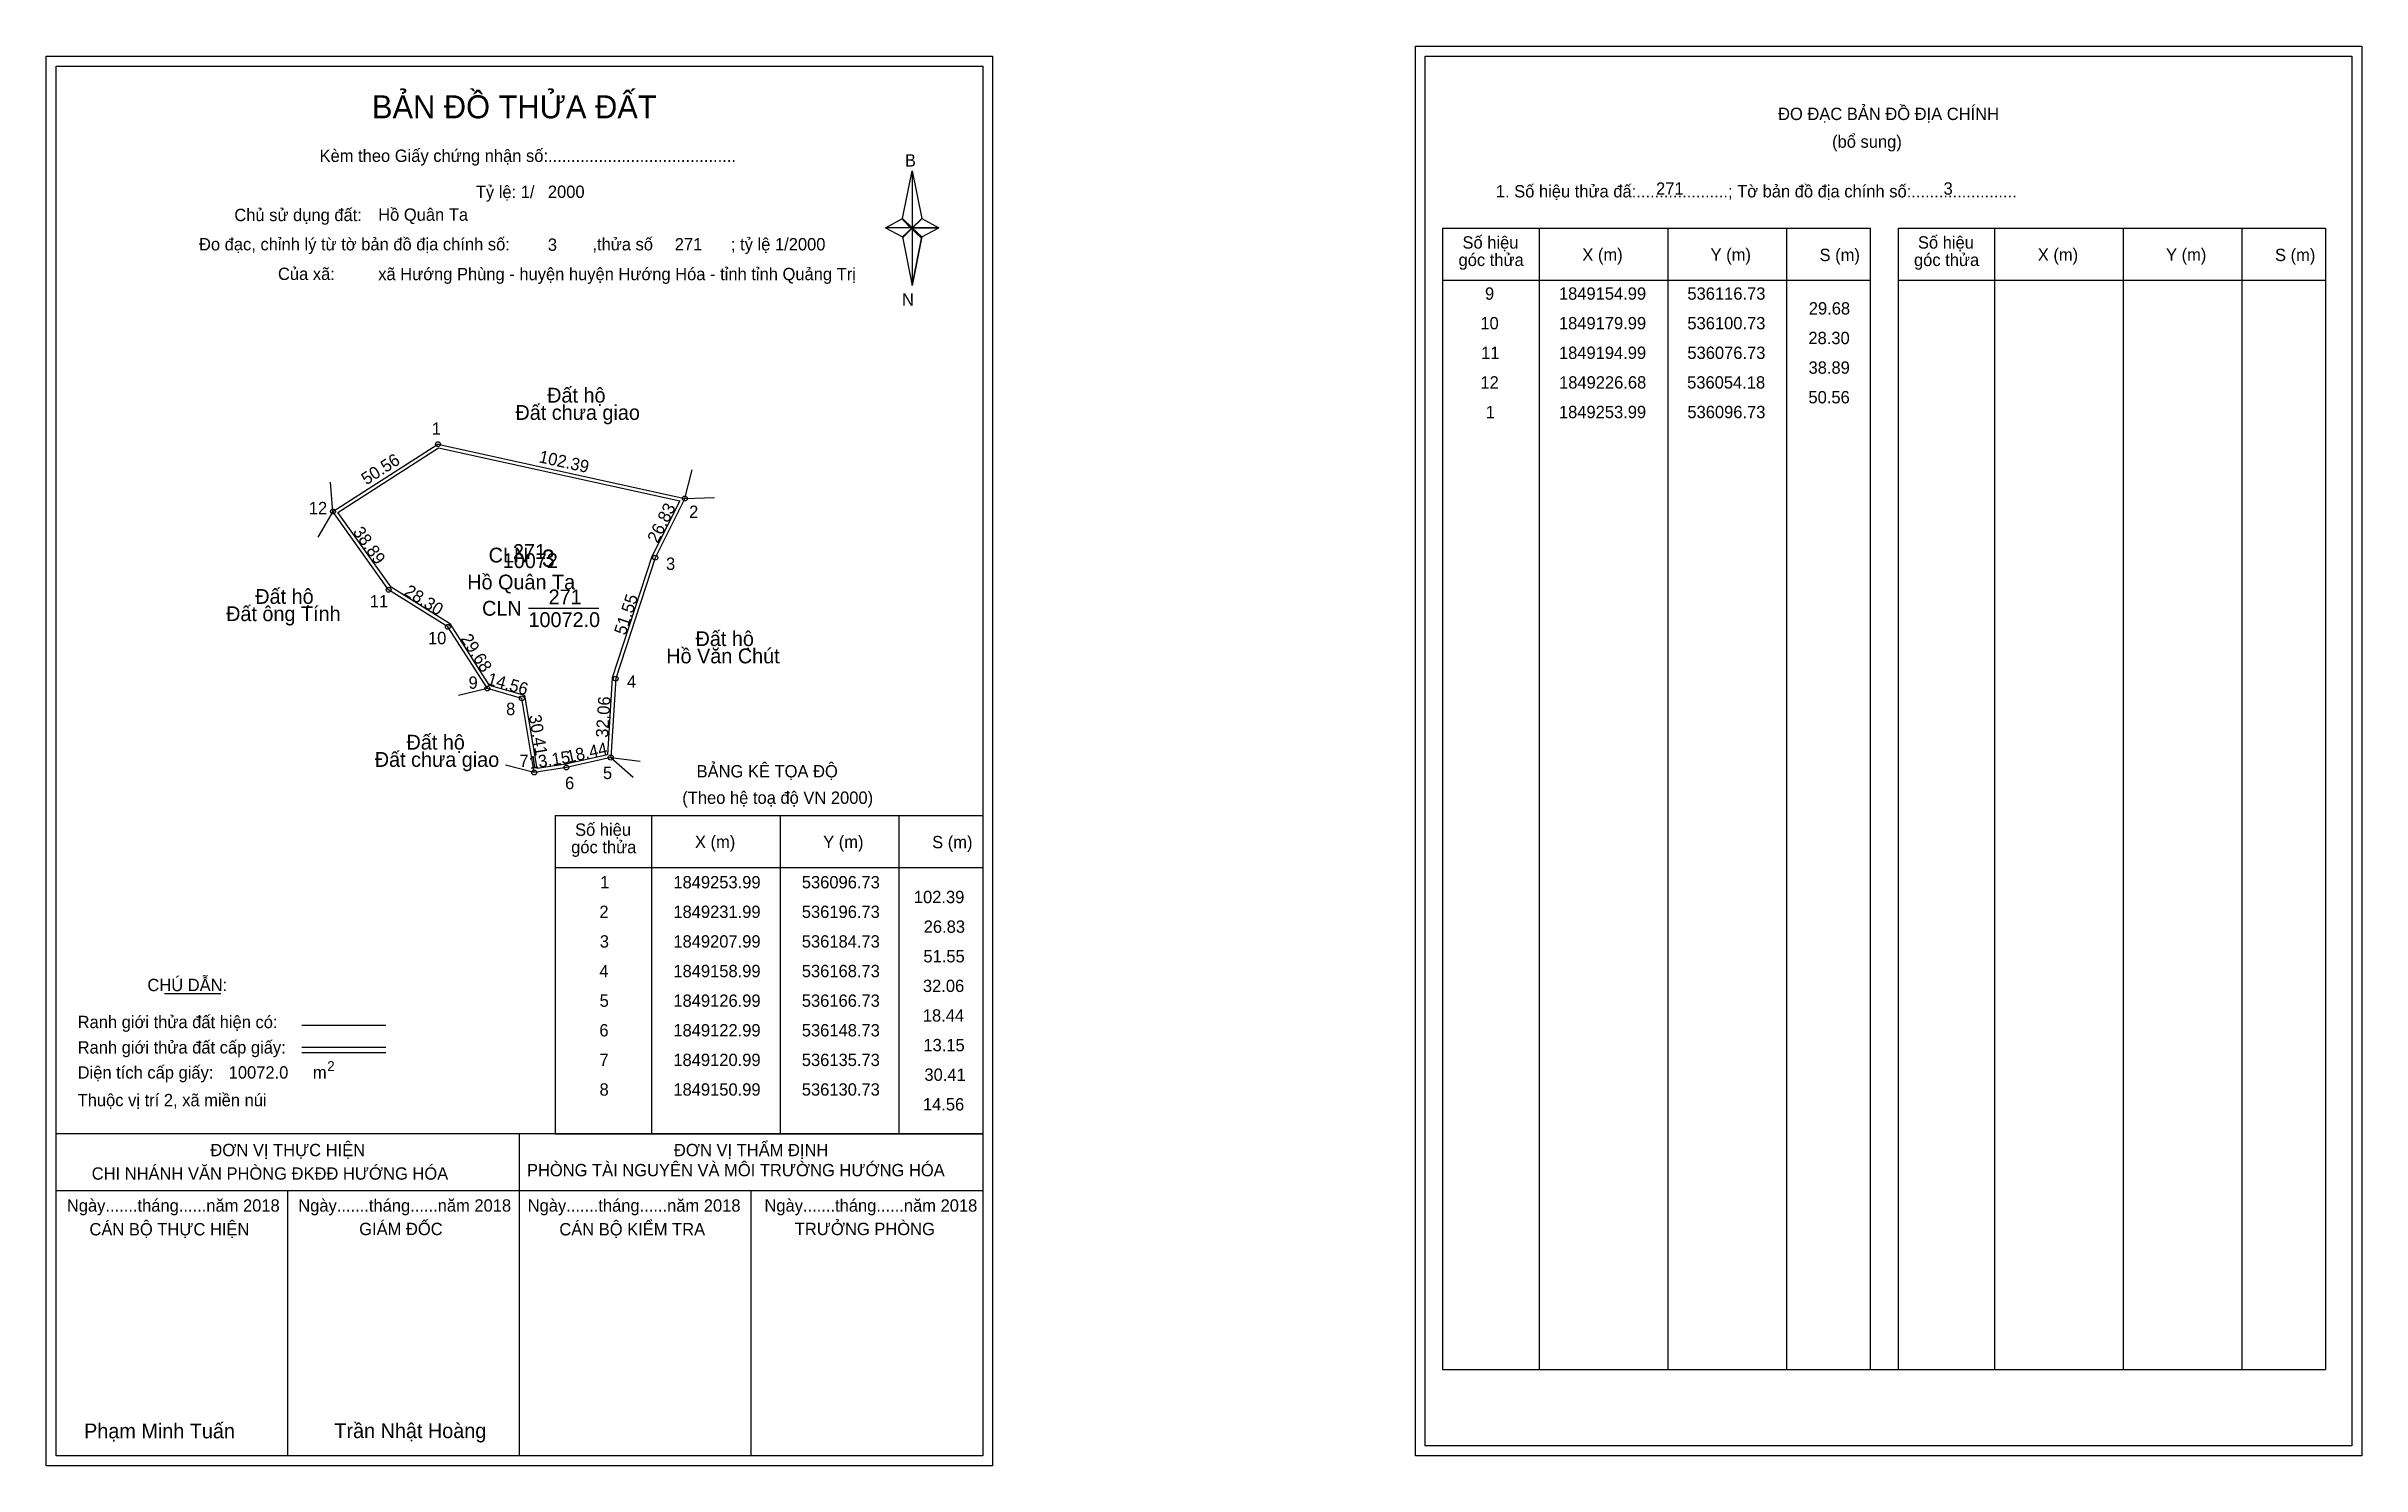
# Model space of a CAD drawing. Extents: x 535938 to 536876, y 1848840 to 1849415.
import ezdxf

# ---------------------------------------------------------------- set-up
doc = ezdxf.new("R2010")
doc.units = 0
for name, color, linetype in [('Level 1', 7, 'Continuous'), ('Level 10', 7, 'Continuous'), ('Level 11', 7, 'Continuous'), ('Level 13', 7, 'Continuous'), ('Level 2', 7, 'Continuous'), ('Level 27', 7, 'Continuous'), ('Level 3', 7, 'Continuous'), ('Level 36', 7, 'Continuous'), ('Level 4', 7, 'Continuous'), ('Level 49', 7, 'Continuous'), ('Level 5', 7, 'Continuous'), ('Level 53', 7, 'Continuous'), ('Level 55', 7, 'Continuous'), ('Level 6', 7, 'Continuous'), ('Level 63', 7, 'Continuous'), ('Level 7', 7, 'Continuous'), ('Level 9', 7, 'Continuous')]:
    doc.layers.add(name, color=color, linetype=linetype)

msp = doc.modelspace()

# ---------------------------------------------------------------- linework, layer by layer
at = {"layer": 'Level 1'}
for p, q in [((535942.05, 1849407.22), (535942.05, 1849407.22)), ((536496.69, 1849411.22), (536496.69, 1849411.22)), ((536284.89, 1849345.45), (536288.83, 1849364.73)), ((536288.83, 1849364.73), (536288.83, 1849341.68)), ((536288.83, 1849364.73), (536292.76, 1849345.45)), ((536278, 1849341.68), (536284.89, 1849345.45)), ((536284.89, 1849345.45), (536288.83, 1849341.68)), ((536288.53, 1849341.25), (536284.89, 1849345.01)), ((536288.83, 1849341.68), (536284.89, 1849338)), ((536288.53, 1849341.25), (536284.89, 1849337.56)), ((536284.89, 1849337.56), (536288.53, 1849341.25)), ((536292.47, 1849345.01), (536288.53, 1849341.25)), ((536288.53, 1849341.25), (536292.47, 1849345.01)), ((536292.47, 1849337.56), (536288.53, 1849341.25)), ((536292.76, 1849345.45), (536288.83, 1849341.68)), ((536288.83, 1849341.68), (536288.83, 1849318.28)), ((536288.83, 1849341.68), (536299.65, 1849341.68)), ((536288.83, 1849341.68), (536292.76, 1849338)), ((536292.76, 1849338), (536299.65, 1849341.68)), ((536503.76, 1849341.51), (536676.96, 1849341.51)), ((536542.94, 1848878.98), (536542.94, 1849341.51)), ((536595.08, 1848878.98), (536595.08, 1849341.51)), ((536643.03, 1849341.51), (536643.03, 1848878.98)), ((536676.96, 1849341.51), (536676.96, 1848878.98)), ((536688.27, 1849341.51), (536861.48, 1849341.51)), ((536727.45, 1848878.98), (536727.45, 1849341.51)), ((536779.6, 1848878.98), (536779.6, 1849341.51)), ((536827.54, 1849341.51), (536827.54, 1848878.98)), ((536861.48, 1849341.51), (536861.48, 1848878.98)), ((536284.89, 1849338), (536288.83, 1849318.28)), ((536292.76, 1849338), (536288.83, 1849318.28)), ((536503.76, 1849320.45), (536676.96, 1849320.45)), ((536688.27, 1849320.45), (536861.48, 1849320.45)), ((536144.24, 1849103.56), (536317.44, 1849103.56)), ((536183.42, 1848974.51), (536183.42, 1849103.56)), ((536235.56, 1848974.51), (536235.56, 1849103.56)), ((536283.5, 1849103.56), (536283.5, 1848974.51)), ((536144.24, 1849082.51), (536317.44, 1849082.51)), ((535985.88, 1849031.35), (536008.69, 1849031.35)), ((536041.61, 1849018.54), (536075.64, 1849018.54)), ((536041.61, 1849009.64), (536075.64, 1849009.64)), ((536041.61, 1849007.45), (536075.64, 1849007.45)), ((536155.7, 1848974.51), (535942.04, 1848974.51)), ((536317.44, 1848974.51), (536107.76, 1848974.51)), ((536129.74, 1848844.07), (536129.74, 1848974.51)), ((536144.24, 1848974.51), (536317.44, 1848974.51)), ((536317.44, 1848951.41), (535942.04, 1848951.41)), ((536035.89, 1848844.07), (536035.89, 1848951.41)), ((536223.59, 1848844.07), (536223.59, 1848951.41)), ((536503.76, 1848878.98), (536861.48, 1848878.98)), ((536317.44, 1848844.07), (536317.44, 1848844.07)), ((536872.09, 1848848.07), (536872.09, 1848848.07))]:
    msp.add_line(p, q, dxfattribs=at)
for points in [[(536284.89, 1849345.45), (536288.83, 1849364.73), (536288.83, 1849341.68)], [(536278, 1849341.68), (536284.89, 1849338), (536288.83, 1849341.68)], [(536288.83, 1849341.68), (536292.76, 1849345.45), (536299.65, 1849341.68)], [(536288.83, 1849341.68), (536288.83, 1849318.28), (536292.76, 1849338)]]:
    msp.add_lwpolyline(points, close=True, dxfattribs=at)
at = {"layer": 'Level 10'}
for points in [[(536096.73, 1849253.99), (536196.73, 1849231.99), (536184.73, 1849207.99), (536168.73, 1849158.99), (536166.73, 1849126.99), (536148.73, 1849122.99), (536135.73, 1849120.99), (536130.73, 1849150.99), (536116.73, 1849154.99), (536100.73, 1849179.99), (536076.73, 1849194.99), (536054.18, 1849226.68)], [(536097, 1849252.5), (536194.67, 1849231.01), (536183.43, 1849208.52), (536167.34, 1849159.26), (536165.4, 1849128.13), (536148.47, 1849124.37), (536136.88, 1849122.58), (536131.97, 1849152.09), (536117.62, 1849156.19), (536101.74, 1849181.01), (536077.71, 1849196.03), (536056.17, 1849226.3)]]:
    msp.add_lwpolyline(points, close=True, dxfattribs=at)
at = {"layer": 'Level 11'}
for centre in [(536096.73, 1849253.99), (536096.73, 1849253.99), (536054.18, 1849226.68), (536196.73, 1849231.99), (536184.73, 1849207.99), (536076.73, 1849194.99), (536100.73, 1849179.99), (536116.73, 1849154.99), (536130.73, 1849150.99), (536168.73, 1849158.99), (536148.73, 1849122.99), (536166.73, 1849126.99), (536135.73, 1849120.99)]:
    msp.add_circle(centre, 1, dxfattribs=at)
at = {"layer": 'Level 27'}
for p, q in [((536054.18, 1849226.68), (536053.17, 1849238.64)), ((536196.73, 1849231.99), (536199.77, 1849243.6)), ((536054.18, 1849226.68), (536048.11, 1849216.33)), ((536196.73, 1849231.99), (536208.73, 1849232.32)), ((536116.73, 1849154.99), (536105.05, 1849152.22)), ((536135.73, 1849120.99), (536124.11, 1849123.98)), ((536166.73, 1849126.99), (536175.8, 1849119.13)), ((536166.73, 1849126.99), (536178.64, 1849125.55))]:
    msp.add_line(p, q, dxfattribs=at)
at = {"layer": 'Level 3'}
for p, q in [((536503.76, 1849341.51), (536503.76, 1848878.98)), ((536688.27, 1849341.51), (536688.27, 1848878.98)), ((536144.24, 1849103.56), (536144.24, 1848974.51))]:
    msp.add_line(p, q, dxfattribs=at)
at = {"layer": 'Level 63'}
for points in [[(536492.7, 1849415.22), (536876.1, 1849415.22), (536876.1, 1848844.07), (536492.7, 1848844.07)], [(535938.04, 1849411.22), (536321.44, 1849411.22), (536321.44, 1848840.07), (535938.04, 1848840.07)], [(535942.04, 1849407.22), (536317.44, 1849407.22), (536317.44, 1848844.07), (535942.04, 1848844.07)], [(536496.7, 1849411.22), (536872.1, 1849411.22), (536872.1, 1848848.07), (536496.7, 1848848.07)]]:
    msp.add_lwpolyline(points, close=True, dxfattribs=at)
at = {"layer": 'Level 9'}
msp.add_line((536133.38, 1849187.49), (536161.9, 1849187.49), dxfattribs=at)

# ---------------------------------------------------------------- texts
at = {"layer": 'Level 1'}
for s, height, p in [('BẢN ĐỒ THỬA ĐẤT', 9.3313, (536069.98, 1849386.03)), ('ĐO ĐẠC BẢN ĐỒ ĐỊA CHÍNH', 5, (536639.65, 1849385.34)), ('(bổ sung)', 5, (536661.53, 1849374.1)), ('Kèm theo Giấy chứng nhận số:.........................................', 5, (536048.74, 1849368.37)), ('B', 5, (536285.91, 1849366.49)), ('1. Số hiệu thửa đấ:....................; Tờ bản đồ địa chính số:.......................', 5, (536525.31, 1849353.98)), ('Chủ sử dụng đất:', 5, (536014.22, 1849344.38)), ('Đo đạc, chỉnh lý từ tờ bản đồ địa chính số:                  ,thửa số                 ; tỷ lệ 1/2000', 5, (535999.91, 1849332.52)), ('góc thửa', 5, (536510.2, 1849326.18)), ('Số hiệu', 5, (536511.79, 1849333.24)), ('X (m)', 5, (536560.35, 1849328.29)), ('Y (m)', 5, (536612.31, 1849328.29)), ('S (m)', 5, (536656.46, 1849328.19)), ('góc thửa', 5, (536694.72, 1849326.18)), ('Số hiệu', 5, (536696.31, 1849333.24)), ('X (m)', 5, (536744.87, 1849328.29)), ('Y (m)', 5, (536796.82, 1849328.29)), ('S (m)', 5, (536840.98, 1849328.19)), ('Của xã:', 5, (536031.9, 1849320.52)), ('N', 5, (536284.71, 1849310.15)), ('BẢNG KÊ TỌA ĐỘ', 5, (536201.5, 1849118.97)), ('(Theo hệ toạ độ VN 2000)', 5, (536195.7, 1849108.25)), ('Số hiệu', 5, (536152.27, 1849095.3)), ('X (m)', 5, (536200.83, 1849090.35)), ('Y (m)', 5, (536252.78, 1849090.35)), ('S (m)', 5, (536296.94, 1849090.25)), ('góc thửa', 5, (536150.68, 1849088.24)), ('CHÚ DẪN:', 5, (535979, 1849032.36)), ('Ranh giới thửa đất hiện có:', 5, (535950.74, 1849017.36)), ('Ranh giới thửa đất cấp giấy:', 5, (535950.74, 1849007.08)), ('Diện tích cấp giấy:', 5, (535950.74, 1848996.92)), ('2', 4, (536051.85, 1848999.98)), ('m', 5, (536046.05, 1848996.96)), ('Thuộc vị trí 2, xã miền núi', 5, (535950.74, 1848985.72)), ('ĐƠN VỊ THỰC HIỆN', 5, (536004.51, 1848965.48)), ('PHÒNG TÀI NGUYÊN VÀ MÔI TRƯỜNG HƯỚNG HÓA', 5, (536132.77, 1848957.34)), ('ĐƠN VỊ THẨM ĐỊNH', 5, (536192.32, 1848965.48)), ('CHI NHÁNH VĂN PHÒNG ĐKĐĐ HƯỚNG HÓA', 5, (535956.43, 1848955.96)), ('Ngày.......tháng......năm 2018', 5, (535946.38, 1848943.01)), ('Ngày.......tháng......năm 2018', 5, (536040.12, 1848943.01)), ('Ngày.......tháng......năm 2018', 5, (536133.07, 1848943.01)), ('Ngày.......tháng......năm 2018', 5, (536228.99, 1848943.01)), ('CÁN BỘ THỰC HIỆN', 5, (535955.54, 1848933.38)), ('GIÁM ĐỐC', 5, (536064.81, 1848933.5)), ('CÁN BỘ KIỂM TRA', 5, (536145.89, 1848933.38)), ('TRƯỞNG PHÒNG', 5, (536241.27, 1848933.5)), ('Phạm Minh Tuấn', 6, (535953.36, 1848851.15)), ('Trần Nhật Hoàng', 6, (536054.75, 1848851.25))]:
    msp.add_text(s, height=height, dxfattribs=at).set_placement(p)
at = {"layer": 'Level 11'}
msp.add_text('Tỷ lệ: 1/', height=5, dxfattribs=at).set_placement((536112.06, 1849353.74))
at = {"layer": 'Level 13'}
for s, p in [('CLN', (536114.59, 1849184.49)), ('271', (536141.53, 1849189.09)), ('10072.0', (536133.39, 1849179.89))]:
    msp.add_text(s, height=6, dxfattribs=at).set_placement(p)
at = {"layer": 'Level 2'}
msp.add_text('Hồ Quân Ta', height=6, dxfattribs=at).set_placement((536108.58, 1849195.13))
at = {"layer": 'Level 3'}
msp.add_text('CLN', height=6, dxfattribs=at).set_placement((536117.26, 1849206.05))
at = {"layer": 'Level 36'}
for s, p in [('Đất hộ', (536140.96, 1849270.84)), ('Đất chưa giao', (536128.11, 1849263.84)), ('Đất ông Tính', (536010.89, 1849182.3)), ('Đất hộ', (536022.71, 1849189.3)), ('Hồ Văn Chút', (536189.21, 1849165.19)), ('Đất hộ', (536201.07, 1849172.19)), ('Đất hộ', (536083.97, 1849130.24)), ('Đất chưa giao', (536071.11, 1849123.24))]:
    msp.add_text(s, height=6, dxfattribs=at).set_placement(p)
at = {"layer": 'Level 4'}
msp.add_text('271', height=6, dxfattribs=at).set_placement((536127.08, 1849207.49))
at = {"layer": 'Level 49'}
for s, rotation, p in [('50.56', 32.69369, (536067.72, 1849237.27)), ('102.39', 347.59258, (536137.31, 1849246.7)), ('26.83', 63.43495, (536185.72, 1849213.55)), ('38.89', 305.43493, (536062.03, 1849218.41)), ('28.30', 327.99462, (536082.64, 1849193.18)), ('51.55', 71.91655, (536172.7, 1849176.32)), ('29.68', 302.61924, (536105.71, 1849175.17)), ('14.56', 344.0546, (536116.31, 1849156.77)), ('32.06', 86.42367, (536165.62, 1849134.94)), ('30.41', 279.46232, (536133.52, 1849144)), ('18.44', 12.52881, (536149.39, 1849124.78)), ('13.15', 8.74616, (536134.01, 1849122.34))]:
    msp.add_text(s, height=5, rotation=rotation, dxfattribs=at).set_placement(p)
at = {"layer": 'Level 5'}
msp.add_text('10072', height=6, dxfattribs=at).set_placement((536122.97, 1849203.79))
at = {"layer": 'Level 53'}
for s, p in [('9', (536520.91, 1849312.53)), ('1849154.99', (536550.87, 1849312.53)), ('536116.73', (536602.91, 1849312.53)), ('29.68', (536652.1, 1849306.53)), ('10', (536519.04, 1849300.53)), ('1849179.99', (536550.87, 1849300.53)), ('536100.73', (536602.91, 1849300.53)), ('11', (536519.36, 1849288.53)), ('1849194.99', (536550.87, 1849288.53)), ('536076.73', (536602.91, 1849288.53)), ('28.30', (536651.94, 1849294.53)), ('38.89', (536651.99, 1849282.53)), ('12', (536519.06, 1849276.53)), ('1849226.68', (536550.92, 1849276.53)), ('536054.18', (536602.81, 1849276.53)), ('50.56', (536651.96, 1849270.53)), ('1', (536521.2, 1849264.53)), ('1849253.99', (536550.87, 1849264.53)), ('536096.73', (536602.91, 1849264.53)), ('1', (536162.43, 1849074.01)), ('1849253.99', (536192.1, 1849074.01)), ('536096.73', (536244.13, 1849074.01)), ('2', (536162.13, 1849062.01)), ('1849231.99', (536192.1, 1849062.01)), ('536196.73', (536244.13, 1849062.01)), ('102.39', (536289.53, 1849068.01)), ('26.83', (536293.52, 1849056.01)), ('3', (536162.29, 1849050.01)), ('1849207.99', (536192.1, 1849050.01)), ('536184.73', (536244.13, 1849050.01)), ('51.55', (536293.39, 1849044.01)), ('4', (536162.11, 1849038.01)), ('1849158.99', (536192.1, 1849038.01)), ('536168.73', (536244.13, 1849038.01)), ('5', (536162.22, 1849026.01)), ('1849126.99', (536192.1, 1849026.01)), ('536166.73', (536244.13, 1849026.01)), ('32.06', (536293.19, 1849032.01)), ('18.44', (536293.16, 1849020.01)), ('6', (536162.12, 1849014.01)), ('1849122.99', (536192.1, 1849014.01)), ('536148.73', (536244.13, 1849014.01)), ('13.15', (536293.39, 1849008.01)), ('7', (536162.14, 1849002.01)), ('1849120.99', (536192.1, 1849002.01)), ('536135.73', (536244.13, 1849002.01)), ('8', (536162.19, 1848990.01)), ('1849150.99', (536192.1, 1848990.01)), ('536130.73', (536244.13, 1848990.01)), ('30.41', (536293.81, 1848996.01)), ('14.56', (536293.19, 1848984.01))]:
    msp.add_text(s, height=5, dxfattribs=at).set_placement(p)
at = {"layer": 'Level 55'}
for s, height, p in [('1', 0.8, (536096.51, 1849253.99)), ('0', 0.22, (536096.65, 1849253.77)), ('0', 0.22, (536096.65, 1849253.77)), ('12', 0.8, (536053.61, 1849226.68)), ('0', 0.22, (536054.1, 1849226.46)), ('0', 0.22, (536054.1, 1849226.46)), ('0', 0.22, (536054.1, 1849226.46)), ('0', 0.22, (536054.1, 1849226.46)), ('2', 0.8, (536196.46, 1849231.99)), ('272', 0.22, (536196.49, 1849231.77)), ('0', 0.22, (536196.65, 1849231.77)), ('0', 0.22, (536196.65, 1849231.77)), ('272', 0.22, (536184.49, 1849207.77)), ('3', 0.8, (536184.48, 1849207.99)), ('11', 0.8, (536076.21, 1849194.99)), ('0', 0.22, (536076.65, 1849194.77)), ('0', 0.22, (536076.65, 1849194.77)), ('10', 0.8, (536100.16, 1849179.99)), ('0', 0.22, (536100.65, 1849179.77)), ('0', 0.22, (536100.65, 1849179.77)), ('9', 0.8, (536116.46, 1849154.99)), ('0', 0.22, (536116.65, 1849154.77)), ('0', 0.22, (536116.65, 1849154.77)), ('0', 0.22, (536116.65, 1849154.77)), ('8', 0.8, (536130.47, 1849150.99)), ('4', 0.8, (536168.45, 1849158.99)), ('272', 0.22, (536168.49, 1849158.77)), ('0', 0.22, (536130.65, 1849150.77)), ('6', 0.8, (536148.46, 1849122.99)), ('272', 0.22, (536166.49, 1849126.77)), ('5', 0.8, (536166.47, 1849126.99)), ('7', 0.8, (536135.46, 1849120.99)), ('0', 0.22, (536135.65, 1849120.77))]:
    msp.add_text(s, height=height, dxfattribs=at).set_placement(p)
at = {"layer": 'Level 6'}
for s, p in [('2000', (536141.25, 1849353.78)), ('271', (536590.21, 1849355.06)), ('3', (536706.7, 1849355.1)), ('Hồ Quân Ta', (536072.49, 1849344.52)), ('3', (536141.25, 1849332.34)), ('271', (536192.65, 1849332.5)), ('xã Hướng Phùng - huyện huyện Hướng Hóa - tỉnh tỉnh Quảng Trị', (536072.52, 1849320.44)), ('10072.0', (536011.93, 1848996.93))]:
    msp.add_text(s, height=5, dxfattribs=at).set_placement(p)
at = {"layer": 'Level 7'}
msp.add_text('3', height=7, dxfattribs=at).set_placement((536138.85, 1849204.3))
at = {"layer": 'Level 9'}
for s, p in [('1', (536094.21, 1849257.79)), ('12', (536044.4, 1849225.6)), ('2', (536198.48, 1849224.09)), ('3', (536189.11, 1849203.06)), ('11', (536069.1, 1849187.83)), ('10', (536092.67, 1849172.94)), ('9', (536109.11, 1849154.89)), ('4', (536173.3, 1849155.29)), ('8', (536124.32, 1849144.23)), ('7', (536129.72, 1849123.21)), ('5', (536163.56, 1849118.29)), ('6', (536148.21, 1849114.2))]:
    msp.add_text(s, height=5, dxfattribs=at).set_placement(p)

doc.saveas('drawing.dxf')
